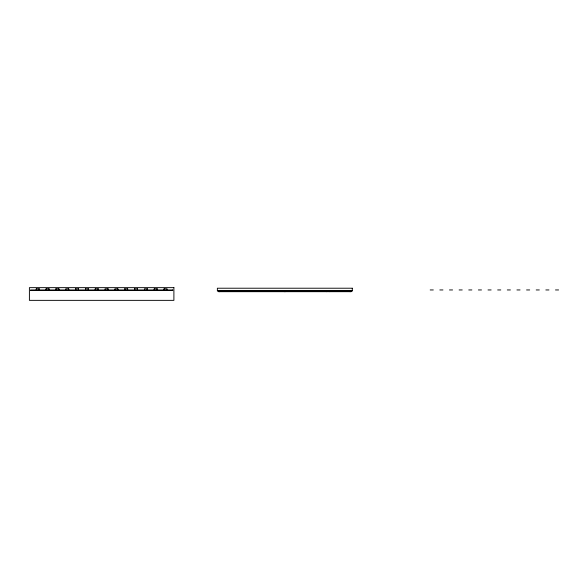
<?xml version="1.0" encoding="UTF-8"?>
<svg xmlns="http://www.w3.org/2000/svg" width="588" height="588" viewBox="0 0 588 588"><rect width="100%" height="100%" fill="white"/><g stroke="black" fill="none" stroke-linecap="round" stroke-linejoin="round"><path stroke-width="0.88" d="M46.151 288.796L46.136 289.95L46.084 288.796L49.061 288.796M55.963 288.796L55.941 289.95L55.926 288.796L58.888 288.796L58.881 289.95L58.859 288.796M85.473 288.796L85.473 289.95L85.422 288.796L88.384 288.796M95.3 288.796L95.293 289.95L95.241 288.796L98.211 288.796L98.203 289.95L98.145 288.796M124.781 288.796L124.796 289.95L124.752 288.796L127.706 288.796M134.615 288.796L134.623 289.95L134.571 288.796L137.533 288.796L137.526 289.95L137.467 288.796M164.126 288.796L164.118 289.95L164.096 288.796L167.029 288.796L167.007 289.95M430.188 289.95L433.312 289.95M439.824 289.95L442.948 289.95M449.46 289.95L452.584 289.95M459.103 289.95L462.219 289.95M468.739 289.95L471.863 289.95M478.375 289.95L481.499 289.95M488.011 289.95L491.134 289.95M497.654 289.95L500.77 289.95M507.29 289.95L510.413 289.95M516.925 289.95L520.049 289.95M526.561 289.95L529.685 289.95M536.205 289.95L539.321 289.95M545.84 289.95L548.964 289.95M555.476 289.95L558.6 289.95M217.369 290.531L352.3 290.531M351.146 291.111L351.146 291.685L218.53 291.685L218.53 291.111M350.566 291.111L350.566 291.685M349.985 291.111L349.985 291.685M329.765 291.111L329.765 291.685M326.641 291.111L326.641 291.685M285.415 291.111L285.415 291.685M284.835 291.111L284.835 291.685M284.254 291.111L284.254 291.685M219.684 291.111L219.684 291.685M219.104 291.111L219.104 291.685M157.114 288.796L157.114 289.95L157.187 288.796L154.225 288.796L154.262 289.95M154.306 288.796L154.306 289.95M147.323 289.95L147.353 288.796L144.391 288.796L144.428 289.95M147.309 288.796L147.316 289.95M127.625 288.796L127.692 289.95M117.791 288.796L117.791 289.95L117.835 288.796L114.903 288.796L114.939 289.95M108.038 289.95L108.038 288.796L105.068 288.796L105.134 289.95M107.986 288.796L107.972 289.95M88.325 288.796L88.325 289.95M78.535 289.95L78.513 288.796L75.58 288.796L75.639 289.95M78.469 288.796L78.469 289.95M75.661 288.796L75.661 289.95M68.715 289.95L68.7 288.796L65.746 288.796L65.797 289.95M68.671 288.796L68.649 289.95M49.002 288.796L49.01 289.95M39.146 288.796L39.146 289.95L39.22 288.796L36.258 288.796L36.309 289.95M36.338 288.796L36.338 289.95M173.894 287.642L29.4 287.642L29.4 300.358L173.894 300.358L173.894 287.642M352.3 288.216L217.369 288.216L217.369 291.111L352.3 291.111L352.3 288.216M172.74 289.95L30.554 289.95L30.554 290.531L172.74 290.531L172.74 289.95"/></g></svg>
